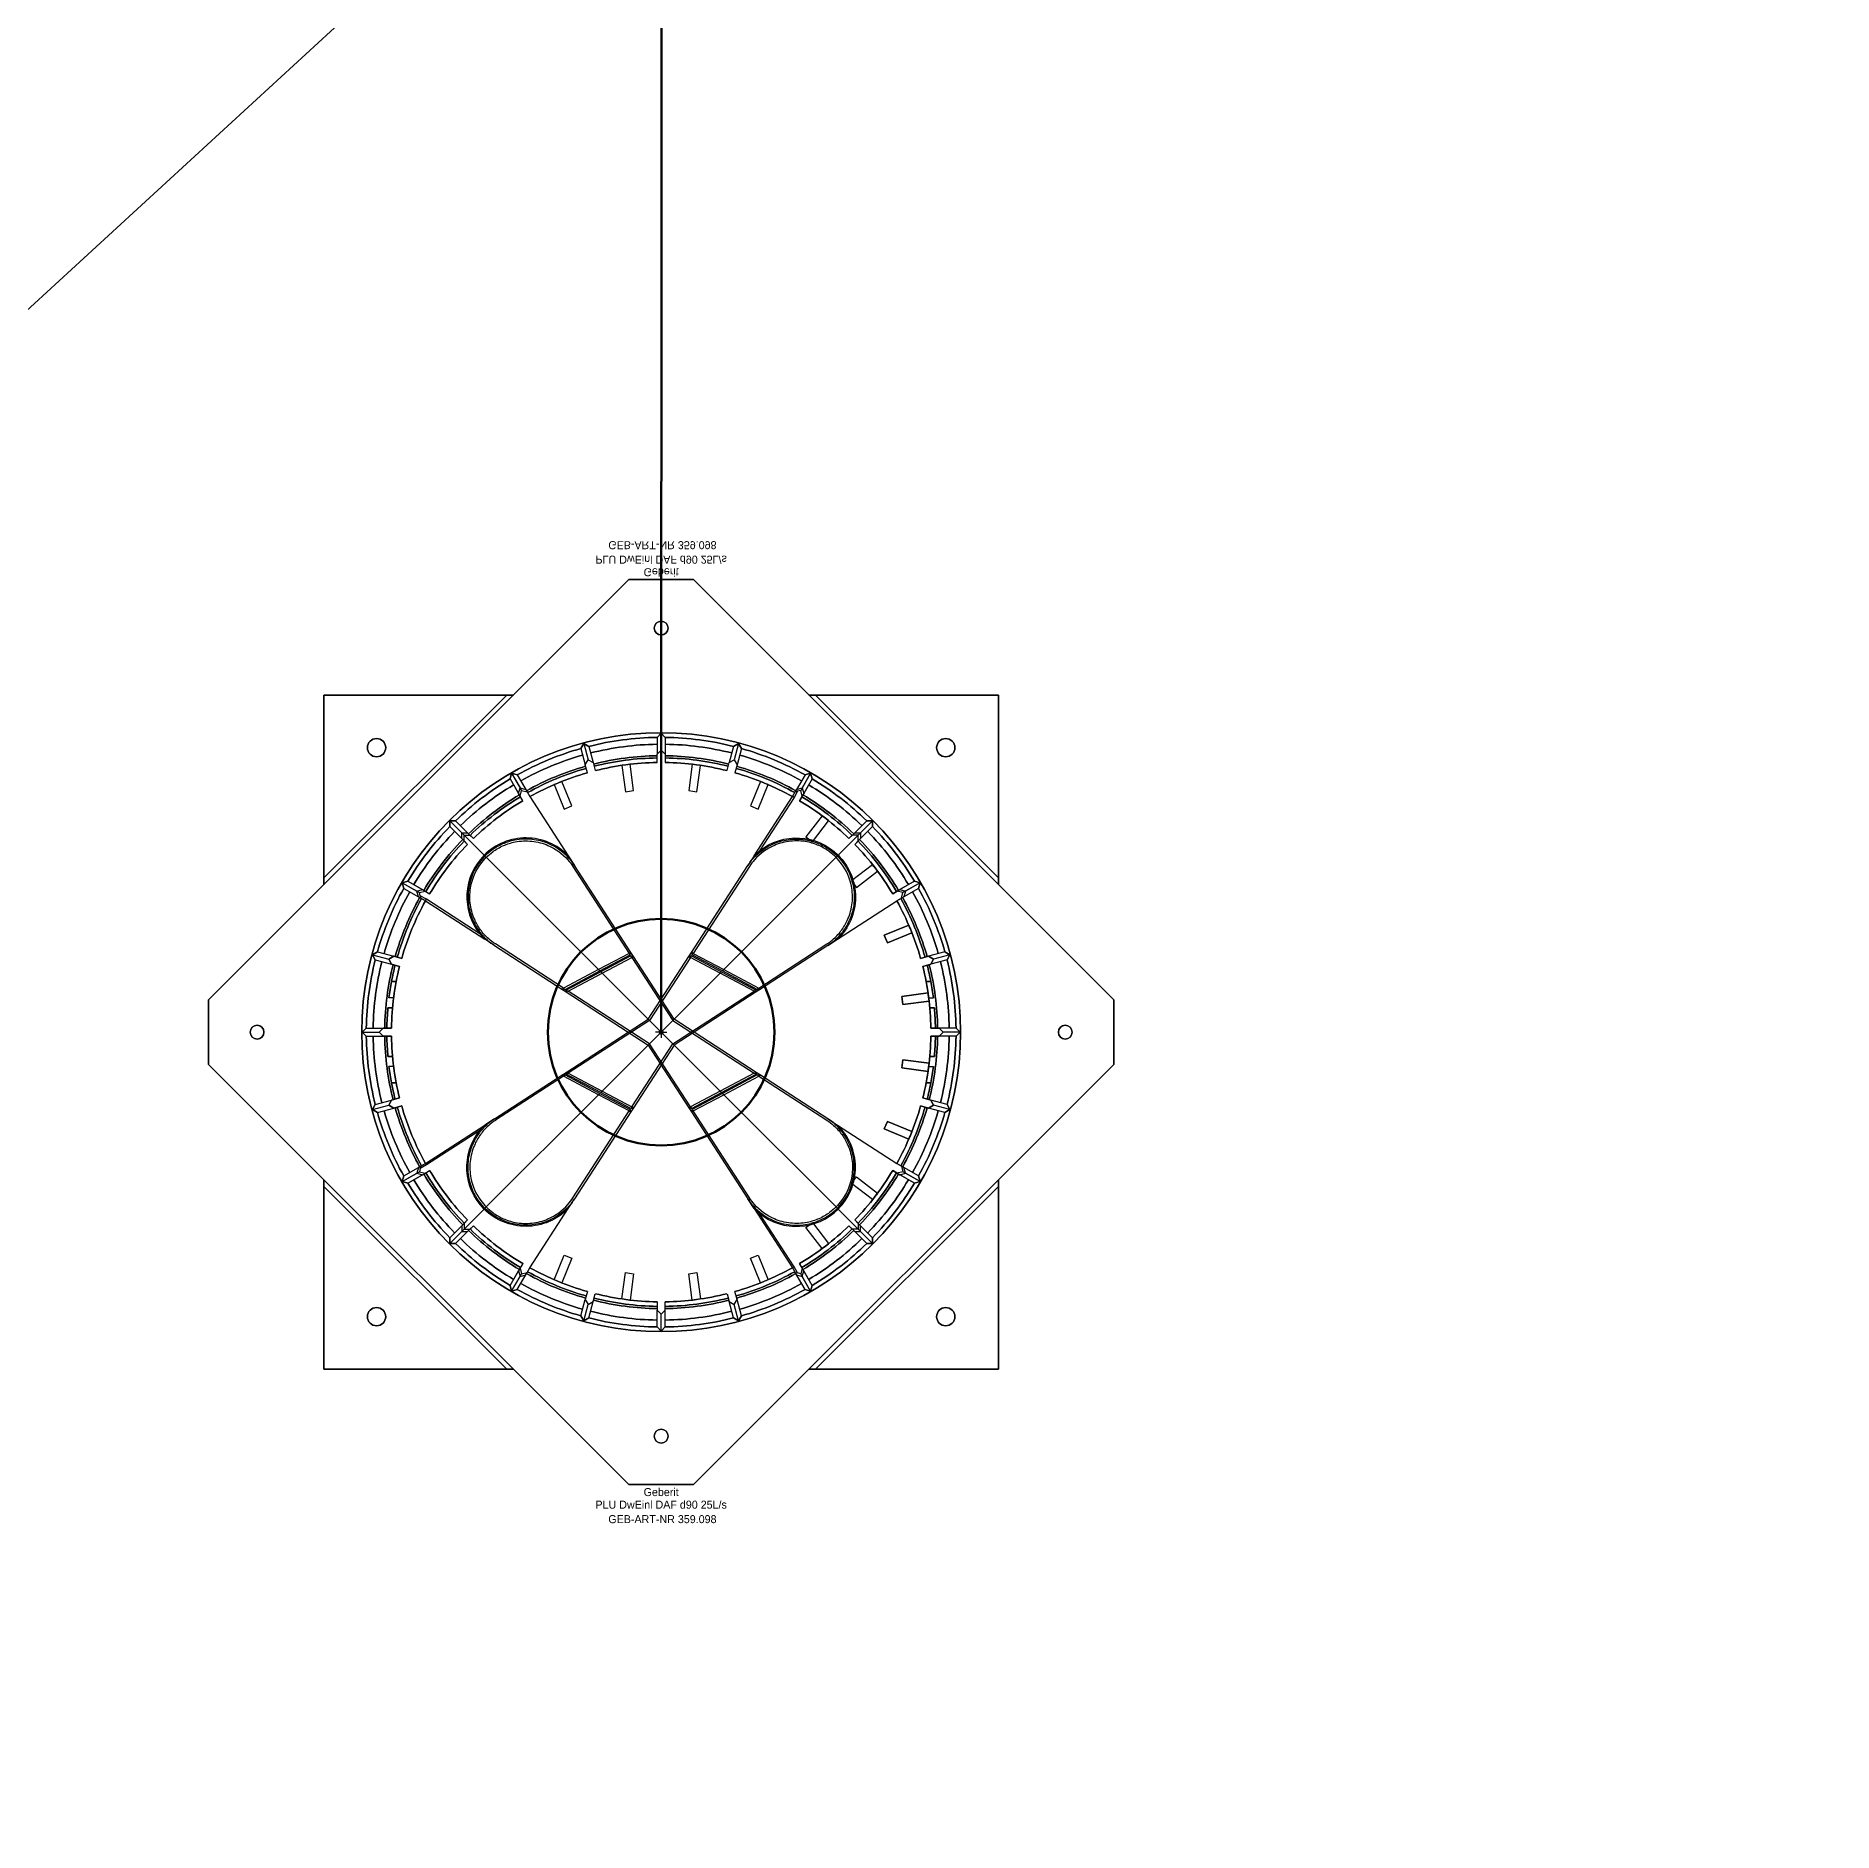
# Model space of a CAD drawing. Header units: centimetres. Extents: x 28733 to 98303, y -2883 to 8555.
# Drawn here: x 91421.2 to 91499.8, y 1608.6 to 1687.2 of the extents above; entities that cross this region are included whole.
import ezdxf
from ezdxf.enums import TextEntityAlignment as Align

# ---------------------------------------------------------------- set-up
doc = ezdxf.new("R2010")
doc.units = ezdxf.units.CM
doc.header["$LTSCALE"] = 100
doc.layers.add('A-ELEV-04', color=250, linetype='Continuous')
doc.layers.add('GEB-KONTUR-A', color=5, linetype='Continuous')
doc.layers.add('Arbeitspunkt(DIN)', color=7, linetype='Continuous', lineweight=25)
for name, color, linetype, lineweight, true_color in [('GEB-ART-NR', 1, 'Continuous', 18, 0xff0000), ('GEB-BEZUG', 2, 'Continuous', 50, 0xffff00), ('GEB-TEXT', 5, 'Continuous', 18, 0x0000ff)]:
    doc.layers.add(name, color=color, linetype=linetype, lineweight=lineweight, true_color=true_color)
doc.styles.get("Standard").update_dxf_attribs({"font": 'act_simplex.shx', "width": 0.8, "height": 18})

# ---------------------------------------------------------------- blocks, each defined once
blk = doc.blocks.new('Einfügepunkt')
at = {"layer": 'GEB-BEZUG'}
for p, q in [((-0.71, -0.71), (0.71, 0.71)), ((-0.71, 0.71), (0.71, -0.71))]:
    blk.add_line(p, q, dxfattribs=at)
blk = doc.blocks.new('098')
at = {"layer": 'Arbeitspunkt(DIN)', "ltscale": 25}
for q in [(-2.5, 0), (0, 2.5), (2.5, 0), (0, -2.5)]:
    blk.add_line((0, 0), q, dxfattribs=at)
at = {"layer": 'GEB-KONTUR-A', "ltscale": 25}
for p, q in [((-14.14, 197.99), (-197.99, 14.14)), ((-14.14, 197.99), (14.14, 197.99)), ((197.99, 14.14), (14.14, 197.99)), ((-147.5, 67.46), (-67.46, 147.5)), ((-147.5, 147.5), (-147.5, 67.46)), ((-67.46, 147.5), (-147.5, 147.5)), ((-64.63, 147.5), (-67.46, 147.5)), ((67.46, 147.5), (64.63, 147.5)), ((67.46, 147.5), (147.5, 67.46)), ((147.5, 147.5), (67.46, 147.5)), ((147.5, 67.46), (147.5, 147.5)), ((-33.85, 126.33), (-35.13, 124.13)), ((-31.64, 125.06), (-33.85, 126.33)), ((-33.85, 126.33), (-31.94, 119.19)), ((0, 130.79), (-1.8, 128.99)), ((-1.8, 128.99), (-1.8, 121.59)), ((1.8, 128.99), (0, 130.79)), ((0, 130.79), (0, 123.4)), ((1.8, 128.99), (1.8, 121.59)), ((33.85, 126.33), (31.64, 125.06)), ((33.85, 126.33), (31.94, 119.19)), ((35.13, 124.13), (33.85, 126.33)), ((-35.13, 124.13), (-33.21, 116.98)), ((-33.21, 116.98), (-31.94, 119.19)), ((-31.94, 119.19), (-29.73, 117.92)), ((-31.64, 125.06), (-29.73, 117.92)), ((-1.8, 121.59), (0, 123.4)), ((-1.8, 117.99), (-1.8, 121.59)), ((0, 123.4), (1.8, 121.59)), ((1.8, 121.59), (1.8, 117.99)), ((31.64, 125.06), (29.73, 117.92)), ((29.73, 117.92), (31.94, 119.19)), ((31.94, 119.19), (33.21, 116.98)), ((35.13, 124.13), (33.21, 116.98)), ((-65.4, 113.27), (-66.05, 110.81)), ((-66.05, 110.81), (-61.7, 103.27)), ((-65.4, 113.27), (-61.05, 105.75)), ((-62.93, 112.61), (-65.4, 113.27)), ((-62.93, 112.61), (-58.59, 105.09)), ((-32.28, 113.5), (-33.21, 116.98)), ((-29.73, 117.92), (-28.8, 114.43)), ((-17.19, 116.74), (-15.67, 105.22)), ((-12.1, 105.69), (-13.61, 117.21)), ((13.61, 117.21), (12.1, 105.69)), ((15.67, 105.22), (17.19, 116.74)), ((28.8, 114.43), (29.73, 117.92)), ((33.21, 116.98), (32.28, 113.5)), ((62.93, 112.61), (59.24, 106.2)), ((65.39, 113.27), (61.7, 106.86)), ((66.05, 110.81), (62.36, 104.4)), ((65.39, 113.27), (62.93, 112.61)), ((66.05, 110.81), (65.39, 113.27)), ((-61.7, 103.27), (-61.05, 105.75)), ((-60.55, 101.28), (-61.7, 103.27)), ((-61.05, 105.75), (-58.59, 105.09)), ((-58.59, 105.09), (-57.43, 103.08)), ((-57.43, 103.08), (-40.65, 77.17)), ((-46.82, 108.32), (-42.37, 97.58)), ((-39.04, 98.96), (-43.49, 109.69)), ((-15.67, 105.22), (-12.1, 105.69)), ((12.1, 105.69), (15.67, 105.22)), ((43.49, 109.69), (39.04, 98.96)), ((42.37, 97.58), (46.82, 108.32)), ((57.43, 103.08), (59.24, 106.2)), ((59.24, 106.2), (61.7, 106.86)), ((62.36, 104.4), (60.55, 101.28)), ((61.7, 106.86), (62.36, 104.4)), ((-42.37, 97.58), (-39.04, 98.96)), ((39.04, 98.96), (42.37, 97.58)), ((70.4, 94.7), (63.32, 85.48)), ((-89.93, 92.48), (-92.48, 92.48)), ((-92.48, 92.48), (-86.23, 86.23)), ((-92.48, 92.48), (-92.48, 89.93)), ((-92.48, 89.93), (-86.23, 83.69)), ((-89.93, 92.48), (-83.69, 86.23)), ((66.18, 83.29), (73.26, 92.51)), ((82.15, 84.7), (84.7, 87.25)), ((89.93, 92.48), (84.7, 87.25)), ((84.7, 87.25), (87.25, 87.25)), ((92.48, 92.48), (87.25, 87.25)), ((92.48, 89.93), (87.25, 84.7)), ((87.25, 87.25), (87.25, 84.7)), ((92.48, 92.48), (89.93, 92.48)), ((92.48, 89.93), (92.48, 92.48)), ((-86.23, 86.23), (-83.69, 86.23)), ((-86.23, 86.23), (-77.42, 77.42)), ((-86.23, 83.69), (-86.23, 86.23)), ((-84.7, 82.15), (-86.23, 83.69)), ((-83.69, 86.23), (-82.15, 84.7)), ((63.32, 85.48), (66.18, 83.29)), ((87.25, 84.7), (84.7, 82.15)), ((-76.5, 76.5), (-27.38, 27.38)), ((-40.65, 77.17), (-37.9, 72.92)), ((-38.58, 72.49), (-13.97, 34.49)), ((-13.26, 34.87), (-37.88, 72.88)), ((92.51, 73.26), (83.29, 66.18)), ((-147.5, 67.46), (-147.5, 64.63)), ((-110.81, 66.05), (-113.27, 65.39)), ((-113.27, 65.39), (-105.75, 61.05)), ((-113.27, 65.39), (-112.61, 62.93)), ((-112.61, 62.93), (-105.16, 58.63)), ((-110.81, 66.05), (-103.27, 61.7)), ((83.29, 66.18), (85.48, 63.32)), ((85.48, 63.32), (94.7, 70.4)), ((110.81, 66.05), (104.4, 62.36)), ((112.61, 62.93), (106.2, 59.24)), ((113.27, 65.39), (106.86, 61.7)), ((113.27, 65.39), (110.81, 66.05)), ((112.61, 62.93), (113.27, 65.39)), ((147.5, 64.63), (147.5, 67.46)), ((-105.75, 61.05), (-103.27, 61.7)), ((-105.38, 59.68), (-105.75, 61.05)), ((-102.66, 58.12), (-105.38, 59.68)), ((-105.38, 59.68), (-105.16, 58.63)), ((-105.16, 58.63), (-103.08, 57.43)), ((-103.27, 61.7), (-101.28, 60.55)), ((-103.08, 57.43), (-102.66, 58.12)), ((-103.08, 57.43), (-77.17, 40.65)), ((-79.28, 42.97), (-102.66, 58.12)), ((101.28, 60.55), (104.4, 62.36)), ((106.2, 59.24), (103.08, 57.43)), ((104.4, 62.36), (106.86, 61.7)), ((106.86, 61.7), (106.2, 59.24)), ((-72.92, 37.9), (-77.17, 40.65)), ((108.32, 46.82), (97.58, 42.37)), ((97.58, 42.37), (98.96, 39.04)), ((98.96, 39.04), (109.69, 43.49)), ((-124.13, 35.13), (-126.33, 33.85)), ((-126.33, 33.85), (-119.19, 31.94)), ((-126.33, 33.85), (-125.06, 31.64)), ((-125.06, 31.64), (-117.92, 29.73)), ((-124.13, 35.13), (-116.98, 33.21)), ((-116.98, 33.21), (-119.19, 31.94)), ((-119.19, 31.94), (-117.92, 29.73)), ((-113.5, 32.28), (-116.98, 33.21)), ((-72.88, 37.88), (-43.4, 18.78)), ((-42.68, 19.27), (-72.49, 38.58)), ((-13.97, 34.49), (-27.37, 27.39)), ((-26.78, 26.8), (-13.53, 33.82)), ((-13.26, 33.4), (-26.41, 26.43)), ((-25.82, 25.84), (-12.82, 32.73)), ((-13.97, 34.49), (-13.26, 34.87)), ((-13.53, 33.82), (-13.97, 34.49)), ((-13.26, 34.87), (-13.53, 33.82)), ((-12.12, 33.1), (-13.26, 34.87)), ((-13.26, 33.4), (-12.12, 33.1)), ((-12.82, 32.73), (-13.26, 33.4)), ((-12.12, 33.1), (-12.82, 32.73)), ((-12.82, 32.73), (5.08, 5.08)), ((5.66, 5.66), (-12.12, 33.1)), ((113.5, 32.28), (116.98, 33.21)), ((124.13, 35.13), (116.98, 33.21)), ((116.98, 33.21), (119.19, 31.94)), ((119.19, 31.94), (117.92, 29.73)), ((125.06, 31.64), (117.92, 29.73)), ((126.33, 33.85), (119.19, 31.94)), ((126.33, 33.85), (124.13, 35.13)), ((125.06, 31.64), (126.33, 33.85)), ((-117.92, 29.73), (-114.43, 28.8)), ((-27.38, 27.38), (-42.68, 19.27)), ((-42.02, 18.72), (-26.78, 26.8)), ((-26.41, 26.43), (-41.54, 18.41)), ((-40.67, 17.97), (-25.83, 25.83)), ((-27.37, 27.39), (-27.38, 27.38)), ((-27.37, 27.39), (-26.78, 26.8)), ((-26.41, 26.43), (-25.82, 25.84)), ((-25.83, 25.83), (-25.82, 25.84)), ((-25.83, 25.83), (0, 0)), ((117.92, 29.73), (114.43, 28.8)), ((-117.93, 22.22), (-115.89, 22.22)), ((-43.4, 18.78), (-42.68, 19.27)), ((-43.4, 18.78), (-41.57, 17.6)), ((-42.02, 18.72), (-43.4, 18.78)), ((-42.68, 19.27), (-42.02, 18.72)), ((-41.57, 17.6), (-41.54, 18.41)), ((-40.67, 17.97), (-41.57, 17.6)), ((-41.57, 17.6), (-5.66, -5.66)), ((-41.54, 18.41), (-40.67, 17.97)), ((-5.08, -5.08), (-40.67, 17.97)), ((116.74, 17.19), (105.22, 15.67)), ((115.89, 22.22), (117.93, 22.22)), ((-197.99, -14.14), (-197.99, 14.14)), ((-117.52, 10.6), (-119.53, 10.6)), ((-117.04, 15), (-119.06, 15)), ((105.22, 15.67), (105.69, 12.1)), ((105.69, 12.1), (117.21, 13.61)), ((117.04, 15), (119.06, 15)), ((119.53, 10.6), (117.52, 10.6)), ((197.99, 14.14), (197.99, -14.14)), ((-128.99, 1.8), (-130.79, 0)), ((-130.79, 0), (-123.4, 0)), ((-130.79, 0), (-128.99, -1.8)), ((-128.99, 1.8), (-121.59, 1.8)), ((-121.59, 1.8), (-123.4, 0)), ((-123.4, 0), (-121.59, -1.8)), ((-117.99, 1.8), (-121.59, 1.8)), ((0, 0), (-5.08, -5.08)), ((5.08, 5.08), (0, 0)), ((0, 0), (25.83, -25.83)), ((5.66, 5.66), (5.08, 5.08)), ((5.08, 5.08), (40.67, -17.97)), ((41.57, -17.6), (5.66, 5.66)), ((117.99, 1.8), (121.59, 1.8)), ((128.99, 1.8), (121.59, 1.8)), ((121.59, 1.8), (123.4, 0)), ((123.4, 0), (121.59, -1.8)), ((130.79, 0), (123.4, 0)), ((130.79, 0), (128.99, 1.8)), ((128.99, -1.8), (130.79, 0)), ((-128.99, -1.8), (-121.59, -1.8)), ((-121.59, -1.8), (-117.99, -1.8)), ((-5.66, -5.66), (-5.08, -5.08)), ((-5.66, -5.66), (12.12, -33.1)), ((12.82, -32.73), (-5.08, -5.08)), ((121.59, -1.8), (117.99, -1.8)), ((128.99, -1.8), (121.59, -1.8)), ((-197.99, -14.14), (-14.14, -197.99)), ((-119.53, -10.6), (-117.52, -10.6)), ((-117.04, -15), (-119.06, -15)), ((14.14, -197.99), (197.99, -14.14)), ((105.69, -12.1), (105.22, -15.67)), ((105.22, -15.67), (116.74, -17.19)), ((117.21, -13.61), (105.69, -12.1)), ((117.04, -15), (119.06, -15)), ((117.52, -10.6), (119.53, -10.6)), ((-115.89, -22.22), (-117.93, -22.22)), ((40.67, -17.97), (25.83, -25.83)), ((26.41, -26.43), (41.54, -18.41)), ((42.02, -18.72), (26.78, -26.8)), ((27.38, -27.38), (42.68, -19.27)), ((40.67, -17.97), (41.57, -17.6)), ((41.54, -18.41), (40.67, -17.97)), ((41.57, -17.6), (41.54, -18.41)), ((43.4, -18.78), (41.57, -17.6)), ((42.02, -18.72), (43.4, -18.78)), ((42.68, -19.27), (42.02, -18.72)), ((43.4, -18.78), (42.68, -19.27)), ((42.68, -19.27), (72.49, -38.58)), ((72.88, -37.88), (43.4, -18.78)), ((117.93, -22.22), (115.89, -22.22)), ((-125.06, -31.64), (-117.92, -29.73)), ((-117.92, -29.73), (-119.19, -31.94)), ((-114.43, -28.8), (-117.92, -29.73)), ((25.82, -25.84), (12.82, -32.73)), ((13.26, -33.4), (26.41, -26.43)), ((26.78, -26.8), (13.53, -33.82)), ((13.97, -34.49), (27.37, -27.39)), ((25.83, -25.83), (25.82, -25.84)), ((25.82, -25.84), (26.41, -26.43)), ((26.78, -26.8), (27.37, -27.39)), ((27.37, -27.39), (27.38, -27.38)), ((27.38, -27.38), (76.5, -76.5)), ((114.43, -28.8), (117.92, -29.73)), ((125.06, -31.64), (117.92, -29.73)), ((117.92, -29.73), (119.19, -31.94)), ((-125.06, -31.64), (-126.33, -33.85)), ((-126.33, -33.85), (-119.19, -31.94)), ((-126.33, -33.85), (-124.13, -35.13)), ((-124.13, -35.13), (-116.98, -33.21)), ((-119.19, -31.94), (-116.98, -33.21)), ((-116.98, -33.21), (-113.5, -32.28)), ((12.12, -33.1), (12.82, -32.73)), ((12.12, -33.1), (13.26, -34.87)), ((13.26, -33.4), (12.12, -33.1)), ((12.82, -32.73), (13.26, -33.4)), ((13.26, -34.87), (13.53, -33.82)), ((13.97, -34.49), (13.26, -34.87)), ((13.26, -34.87), (37.88, -72.88)), ((13.53, -33.82), (13.97, -34.49)), ((38.58, -72.49), (13.97, -34.49)), ((72.92, -37.9), (77.17, -40.65)), ((98.96, -39.04), (97.58, -42.37)), ((109.69, -43.49), (98.96, -39.04)), ((116.98, -33.21), (113.5, -32.28)), ((119.19, -31.94), (116.98, -33.21)), ((124.13, -35.13), (116.98, -33.21)), ((126.33, -33.85), (119.19, -31.94)), ((124.13, -35.13), (126.33, -33.85)), ((126.33, -33.85), (125.06, -31.64)), ((77.17, -40.65), (103.08, -57.43)), ((97.58, -42.37), (108.32, -46.82)), ((-113.27, -65.4), (-106.86, -61.7)), ((-112.61, -62.93), (-106.2, -59.24)), ((-110.81, -66.05), (-104.4, -62.36)), ((-106.2, -59.24), (-106.86, -61.7)), ((-106.86, -61.7), (-104.4, -62.36)), ((-103.08, -57.43), (-106.2, -59.24)), ((-104.4, -62.36), (-101.28, -60.55)), ((103.27, -61.7), (101.28, -60.55)), ((103.08, -57.43), (105.09, -58.59)), ((105.75, -61.05), (103.27, -61.7)), ((110.81, -66.05), (103.27, -61.7)), ((105.09, -58.59), (105.75, -61.05)), ((112.61, -62.93), (105.09, -58.59)), ((113.27, -65.4), (105.75, -61.05)), ((-147.5, -64.63), (-147.5, -67.46)), ((-67.46, -147.5), (-147.5, -67.46)), ((-147.5, -67.46), (-147.5, -147.5)), ((-112.61, -62.93), (-113.27, -65.4)), ((-113.27, -65.4), (-110.81, -66.05)), ((147.5, -67.46), (67.46, -147.5)), ((110.81, -66.05), (113.27, -65.4)), ((113.27, -65.4), (112.61, -62.93)), ((147.5, -67.46), (147.5, -64.63)), ((147.5, -147.5), (147.5, -67.46)), ((40.65, -77.17), (37.9, -72.92)), ((40.65, -77.17), (57.43, -103.08)), ((77.42, -77.42), (86.23, -86.23)), ((-92.48, -89.93), (-87.25, -84.7)), ((-84.7, -82.15), (-87.25, -84.7)), ((-87.25, -84.7), (-87.25, -87.25)), ((-84.7, -87.25), (-82.15, -84.7)), ((58.12, -102.66), (42.97, -79.28)), ((83.69, -86.23), (82.15, -84.7)), ((86.23, -86.23), (83.69, -86.23)), ((89.93, -92.48), (83.69, -86.23)), ((84.7, -82.15), (86.23, -83.69)), ((86.23, -83.69), (86.23, -86.23)), ((92.48, -89.93), (86.23, -83.69)), ((92.48, -92.48), (86.23, -86.23)), ((-92.48, -92.48), (-87.25, -87.25)), ((-92.48, -89.93), (-92.48, -92.48)), ((-92.48, -92.48), (-89.93, -92.48)), ((-89.93, -92.48), (-84.7, -87.25)), ((-87.25, -87.25), (-84.7, -87.25)), ((89.93, -92.48), (92.48, -92.48)), ((92.48, -92.48), (92.48, -89.93)), ((-60.55, -101.28), (-62.36, -104.4)), ((60.55, -101.28), (61.7, -103.27)), ((-66.05, -110.81), (-62.36, -104.4)), ((-65.4, -113.27), (-61.7, -106.86)), ((-62.93, -112.61), (-59.24, -106.2)), ((-62.36, -104.4), (-61.7, -106.86)), ((-61.7, -106.86), (-59.24, -106.2)), ((-59.24, -106.2), (-57.43, -103.08)), ((58.12, -102.66), (57.43, -103.08)), ((57.43, -103.08), (58.63, -105.16)), ((59.68, -105.38), (58.12, -102.66)), ((58.63, -105.16), (59.68, -105.38)), ((62.93, -112.61), (58.63, -105.16)), ((61.05, -105.75), (59.68, -105.38)), ((61.7, -103.27), (61.05, -105.75)), ((65.39, -113.27), (61.05, -105.75)), ((66.05, -110.81), (61.7, -103.27)), ((-66.05, -110.81), (-65.4, -113.27)), ((-65.4, -113.27), (-62.93, -112.61)), ((-35.13, -124.13), (-33.21, -116.98)), ((-32.28, -113.5), (-33.21, -116.98)), ((-33.21, -116.98), (-31.94, -119.19)), ((-31.94, -119.19), (-29.73, -117.92)), ((-31.64, -125.06), (-29.73, -117.92)), ((-29.73, -117.92), (-28.8, -114.43)), ((28.8, -114.43), (29.73, -117.92)), ((29.73, -117.92), (31.94, -119.19)), ((31.64, -125.06), (29.73, -117.92)), ((31.94, -119.19), (33.21, -116.98)), ((33.21, -116.98), (32.28, -113.5)), ((35.13, -124.13), (33.21, -116.98)), ((62.93, -112.61), (65.39, -113.27)), ((65.39, -113.27), (66.05, -110.81)), ((-35.13, -124.13), (-33.85, -126.33)), ((-33.85, -126.33), (-31.94, -119.19)), ((-33.85, -126.33), (-31.64, -125.06)), ((-1.8, -117.99), (-1.8, -121.59)), ((-1.8, -121.59), (0, -123.4)), ((-1.8, -128.99), (-1.8, -121.59)), ((0, -123.4), (1.8, -121.59)), ((0, -130.79), (0, -123.4)), ((1.8, -121.59), (1.8, -117.99)), ((1.8, -128.99), (1.8, -121.59)), ((31.64, -125.06), (33.85, -126.33)), ((33.85, -126.33), (31.94, -119.19)), ((33.85, -126.33), (35.13, -124.13)), ((-1.8, -128.99), (0, -130.79)), ((0, -130.79), (1.8, -128.99)), ((-147.5, -147.5), (-67.46, -147.5)), ((-67.46, -147.5), (-64.63, -147.5)), ((64.63, -147.5), (67.46, -147.5)), ((67.46, -147.5), (147.5, -147.5)), ((14.14, -197.99), (-14.14, -197.99))]:
    blk.add_line(p, q, dxfattribs=at)
for centre, radius in [((0, 176.78), 3), ((0, 0), 131), ((-124.5, 124.5), 4), ((124.5, 124.5), 4), ((-176.78, 0), 3), ((176.78, 0), 3), ((-124.5, -124.5), 4), ((124.5, -124.5), 4), ((0, -176.78), 3)]:
    blk.add_circle(centre, radius, dxfattribs=at)
for centre, radius, start, end in [((0, 0), 128.99, 90.80073, 104.19927), ((0, 0), 125.99, 90.81981, 104.18019), ((0, 0), 128.99, 75.80073, 89.19927), ((0, 0), 125.99, 75.81981, 89.18019), ((0, 0), 128.99, 105.80073, 119.19927), ((0, 0), 125.99, 105.81981, 119.18019), ((0, 0), 120.96, 90.85388, 104.14612), ((0, 0), 120, 90.86071, 104.13929), ((0, 0), 118, 90.8753, 104.1247), ((0, 0), 120.96, 75.85388, 89.14612), ((0, 0), 120, 75.86071, 89.13929), ((0, 0), 118, 75.8753, 89.1247), ((0, 0), 125.99, 60.81981, 74.18019), ((0, 0), 128.99, 60.80073, 74.19927), ((0, 0), 128.99, 120.80073, 134.19927), ((0, 0), 120.96, 105.85388, 119.14612), ((0, 0), 120, 105.86071, 119.13929), ((0, 0), 118, 105.8753, 119.1247), ((0, 0), 118, 96.62475, 98.37525), ((0, 0), 118, 81.62475, 83.37525), ((0, 0), 118, 60.8753, 74.1247), ((0, 0), 120, 60.86071, 74.13929), ((0, 0), 120.96, 60.85388, 74.14612), ((0, 0), 128.99, 45.80073, 59.19927), ((0, 0), 125.99, 120.81981, 134.18019), ((0, 0), 120.96, 120.85388, 134.14612), ((0, 0), 120, 120.86071, 134.13929), ((0, 0), 118, 111.62475, 113.37525), ((0, 0), 118, 66.62475, 68.37525), ((0, 0), 120, 45.86071, 59.13929), ((0, 0), 120.96, 45.85388, 59.14612), ((0, 0), 125.99, 45.81981, 59.18019), ((0, 0), 118, 120.8753, 134.1247), ((0, 0), 118, 45.8753, 59.1247), ((0, 0), 118, 51.62475, 53.37525), ((0, 0), 128.99, 135.80073, 149.19927), ((0, 0), 125.99, 135.81981, 149.18019), ((0, 0), 125.99, 30.81981, 44.18019), ((0, 0), 128.99, 30.80073, 44.19927), ((0, 0), 120.96, 135.85388, 149.14612), ((0, 0), 120, 135.86071, 149.13929), ((0, 0), 118, 135.8753, 149.1247), ((-59.16, 59.16), 25.82, 44.21926, 135), ((0, 0), 118, 30.8753, 44.1247), ((0, 0), 120, 30.86071, 44.13929), ((0, 0), 120.96, 30.85388, 44.14612), ((-59.16, 59.16), 25.82, 135, 218.82107), ((0, 0), 118, 36.62475, 38.37525), ((0, 0), 128.99, 150.80073, 164.19927), ((0, 0), 128.99, 15.80073, 29.19927), ((0, 0), 125.99, 150.81981, 164.18019), ((0, 0), 120.96, 150.85388, 164.14612), ((0, 0), 120, 150.86071, 164.13929), ((0, 0), 118, 150.8753, 164.1247), ((0, 0), 118, 15.8753, 29.1247), ((0, 0), 120, 15.86071, 29.13929), ((0, 0), 120.96, 15.85388, 29.14612), ((0, 0), 125.99, 15.81981, 29.18019), ((-59.16, 59.16), 25.82, 218.82107, 225.78074), ((0, 0), 118, 21.62475, 23.37525), ((0, 0), 128.99, 165.80073, 179.19927), ((0, 0), 128.99, 0.80073, 14.19927), ((0, 0), 125.99, 165.81981, 179.18019), ((0, 0), 120.96, 165.85388, 179.14612), ((0, 0), 118, 165.8753, 179.1247), ((0, 0), 120, 165.86071, 169.33067), ((0, 0), 118, 0.8753, 14.1247), ((0, 0), 120, 10.66933, 14.13929), ((0, 0), 120.96, 0.85388, 14.14612), ((0, 0), 125.99, 0.81981, 14.18019), ((0, 0), 120, 169.33067, 172.81924), ((0, 0), 118, 6.62475, 8.37525), ((0, 0), 120, 7.18076, 10.66933), ((0, 0), 120, 174.931, 179.13929), ((0, 0), 120, 0.86071, 5.069), ((0, 0), 128.99, 180.80073, 194.19927), ((0, 0), 125.99, 180.81981, 194.18019), ((0, 0), 120.96, 180.85388, 194.14612), ((0, 0), 120, 180.86071, 185.069), ((0, 0), 118, 180.8753, 194.1247), ((0, 0), 118, 345.8753, 359.1247), ((0, 0), 120.96, 345.85388, 359.14612), ((0, 0), 120, 354.931, 359.13929), ((0, 0), 125.99, 345.81981, 359.18019), ((0, 0), 128.99, 345.80073, 359.19927), ((0, 0), 120, 187.18076, 190.66933), ((0, 0), 118, 351.62475, 353.37525), ((0, 0), 120, 349.33067, 352.81924), ((0, 0), 120, 190.66933, 194.13929), ((0, 0), 120, 345.86071, 349.33067), ((0, 0), 128.99, 195.80073, 209.19927), ((0, 0), 125.99, 195.81981, 209.18019), ((0, 0), 120.96, 195.85388, 209.14612), ((0, 0), 120, 195.86071, 209.13929), ((0, 0), 118, 195.8753, 209.1247), ((0, 0), 118, 330.8753, 344.1247), ((0, 0), 120, 330.86071, 344.13929), ((0, 0), 120.96, 330.85388, 344.14612), ((0, 0), 125.99, 330.81981, 344.18019), ((0, 0), 128.99, 330.80073, 344.19927), ((59.16, -59.16), 25.82, 315, 45.78074), ((0, 0), 118, 336.62475, 338.37525), ((0, 0), 120.96, 210.85388, 224.14612), ((0, 0), 120, 210.86071, 224.13929), ((0, 0), 118, 210.8753, 224.1247), ((0, 0), 118, 315.8753, 329.1247), ((0, 0), 120, 315.86071, 329.13929), ((0, 0), 120.96, 315.85388, 329.14612), ((0, 0), 128.99, 210.80073, 224.19927), ((0, 0), 125.99, 210.81981, 224.18019), ((0, 0), 125.99, 315.81981, 329.18019), ((0, 0), 128.99, 315.80073, 329.19927), ((59.16, -59.16), 25.82, 224.21926, 231.17893), ((59.16, -59.16), 25.82, 231.17893, 315), ((0, 0), 120, 225.86071, 239.13929), ((0, 0), 118, 225.8753, 239.1247), ((0, 0), 118, 300.8753, 314.1247), ((0, 0), 120, 300.86071, 314.13929), ((0, 0), 128.99, 225.80073, 239.19927), ((0, 0), 125.99, 225.81981, 239.18019), ((0, 0), 120.96, 225.85388, 239.14612), ((0, 0), 120.96, 300.85388, 314.14612), ((0, 0), 125.99, 300.81981, 314.18019), ((0, 0), 128.99, 300.80073, 314.19927), ((0, 0), 125.99, 240.81981, 254.18019), ((0, 0), 120.96, 240.85388, 254.14612), ((0, 0), 120, 240.86071, 254.13929), ((0, 0), 118, 240.8753, 254.1247), ((0, 0), 118, 285.8753, 299.1247), ((0, 0), 120, 285.86071, 299.13929), ((0, 0), 120.96, 285.85388, 299.14612), ((0, 0), 125.99, 285.81981, 299.18019), ((0, 0), 128.99, 240.80073, 254.19927), ((0, 0), 120.96, 255.85388, 269.14612), ((0, 0), 120, 255.86071, 269.13929), ((0, 0), 118, 255.8753, 269.1247), ((0, 0), 118, 270.8753, 284.1247), ((0, 0), 120, 270.86071, 284.13929), ((0, 0), 120.96, 270.85388, 284.14612), ((0, 0), 128.99, 285.80073, 299.19927), ((0, 0), 128.99, 255.80073, 269.19927), ((0, 0), 125.99, 255.81981, 269.18019), ((0, 0), 125.99, 270.81981, 284.18019), ((0, 0), 128.99, 270.80073, 284.19927)]:
    blk.add_arc(centre, radius, start, end, dxfattribs=at)
for points, knots in [([(-37.9, 72.92), (-38.59, 73.98), (-39.35, 74.98), (-42.65, 78.72), (-45.75, 80.96), (-51.51, 83.43), (-53.98, 84.08), (-56.49, 84.34), (-59, 84.61), (-61.55, 84.5), (-65.87, 83.65), (-67.66, 83.09), (-71.08, 81.58), (-72.7, 80.64), (-75.22, 78.78), (-76.18, 77.96), (-77.07, 77.07)], [-4.136446, -4.136446, -4.136446, -4.136446, -3.987927, -3.987927, -3.546149, -3.546149, -3.247644, -3.247644, -3.247644, -2.949139, -2.949139, -2.728284, -2.728284, -2.50743, -2.50743, -2.358531, -2.358531, -2.358531, -2.358531]), ([(-76.5, 76.5), (-75.63, 77.37), (-74.69, 78.18), (-72.25, 79.98), (-70.68, 80.89), (-67.37, 82.34), (-65.64, 82.88), (-61.47, 83.7), (-59.01, 83.81), (-56.58, 83.55), (-54.15, 83.29), (-51.77, 82.67), (-46.2, 80.29), (-43.2, 78.13), (-40, 74.52), (-39.26, 73.55), (-38.6, 72.53)], [2.356791, 2.356791, 2.356791, 2.356791, 2.50743, 2.50743, 2.728284, 2.728284, 2.949139, 2.949139, 3.247644, 3.247644, 3.247644, 3.546149, 3.546149, 3.987927, 3.987927, 4.136446, 4.136446, 4.136446, 4.136446]), ([(-77.07, 77.07), (-77.96, 76.18), (-78.78, 75.22), (-81.75, 71.2), (-83.29, 67.7), (-84.5, 61.55), (-84.61, 59), (-84.34, 56.49), (-84.08, 53.98), (-83.43, 51.51), (-81.7, 47.47), (-80.77, 45.83), (-78.58, 42.81), (-77.32, 41.41), (-74.98, 39.35), (-73.98, 38.59), (-72.92, 37.9)], [-0.783062, -0.783062, -0.783062, -0.783062, -0.634163, -0.634163, -0.192454, -0.192454, 0.106051, 0.106051, 0.106051, 0.404556, 0.404556, 0.625445, 0.625445, 0.846335, 0.846335, 0.994853, 0.994853, 0.994853, 0.994853]), ([(-72.53, 38.6), (-73.55, 39.26), (-74.52, 40), (-76.78, 42), (-78, 43.35), (-80.11, 46.28), (-81, 47.86), (-82.67, 51.77), (-83.29, 54.15), (-83.55, 56.58), (-83.81, 59.01), (-83.7, 61.47), (-82.54, 67.41), (-81.05, 70.8), (-78.18, 74.69), (-77.37, 75.63), (-76.5, 76.5)], [-0.994853, -0.994853, -0.994853, -0.994853, -0.846335, -0.846335, -0.625445, -0.625445, -0.404556, -0.404556, -0.106051, -0.106051, -0.106051, 0.192454, 0.192454, 0.634163, 0.634163, 0.784802, 0.784802, 0.784802, 0.784802]), ([(-77.07, 77.07), (-76.97, 76.97), (-76.88, 76.88), (-76.69, 76.69), (-76.6, 76.6), (-76.5, 76.5)], [0, 0, 0, 0, 0.0580714, 0.0580714, 0.1161431, 0.1161431, 0.1161431, 0.1161431]), ([(-72.92, 37.9), (-72.92, 37.9), (-72.91, 37.89), (-72.9, 37.89), (-72.89, 37.88), (-72.88, 37.88)], [0.994853329, 0.994853329, 0.994853329, 0.994853329, 0.995833954, 0.995833954, 0.996814579, 0.996814579, 0.996814579, 0.996814579]), ([(-72.49, 38.58), (-72.5, 38.58), (-72.51, 38.58), (-72.52, 38.59), (-72.53, 38.6), (-72.53, 38.6)], [-0.996814579, -0.996814579, -0.996814579, -0.996814579, -0.995833954, -0.995833954, -0.994853329, -0.994853329, -0.994853329, -0.994853329]), ([(72.49, -38.58), (72.5, -38.58), (72.51, -38.58), (72.52, -38.59), (72.53, -38.6), (72.53, -38.6)], [-0.996814579, -0.996814579, -0.996814579, -0.996814579, -0.995833954, -0.995833954, -0.994853329, -0.994853329, -0.994853329, -0.994853329]), ([(72.53, -38.6), (73.55, -39.26), (74.52, -40), (76.78, -42), (78, -43.35), (80.11, -46.28), (81, -47.86), (82.67, -51.77), (83.29, -54.15), (83.55, -56.58), (83.81, -59.01), (83.7, -61.47), (82.54, -67.41), (81.05, -70.8), (78.18, -74.69), (77.37, -75.63), (76.5, -76.5)], [-0.994853, -0.994853, -0.994853, -0.994853, -0.846335, -0.846335, -0.625445, -0.625445, -0.404556, -0.404556, -0.106051, -0.106051, -0.106051, 0.192454, 0.192454, 0.634163, 0.634163, 0.784802, 0.784802, 0.784802, 0.784802]), ([(72.92, -37.9), (72.92, -37.9), (72.91, -37.89), (72.9, -37.89), (72.89, -37.88), (72.88, -37.88)], [0.994853329, 0.994853329, 0.994853329, 0.994853329, 0.995833954, 0.995833954, 0.996814579, 0.996814579, 0.996814579, 0.996814579]), ([(77.07, -77.07), (77.96, -76.18), (78.78, -75.22), (81.75, -71.2), (83.29, -67.7), (84.5, -61.55), (84.61, -59), (84.34, -56.49), (84.08, -53.98), (83.43, -51.51), (81.7, -47.47), (80.77, -45.83), (78.58, -42.81), (77.32, -41.41), (74.98, -39.35), (73.98, -38.59), (72.92, -37.9)], [-0.783062, -0.783062, -0.783062, -0.783062, -0.634163, -0.634163, -0.192454, -0.192454, 0.106051, 0.106051, 0.106051, 0.404556, 0.404556, 0.625445, 0.625445, 0.846335, 0.846335, 0.994853, 0.994853, 0.994853, 0.994853]), ([(37.9, -72.92), (38.59, -73.98), (39.35, -74.98), (42.65, -78.72), (45.75, -80.96), (51.51, -83.43), (53.98, -84.08), (56.49, -84.34), (59, -84.61), (61.55, -84.5), (65.87, -83.65), (67.66, -83.09), (71.08, -81.58), (72.7, -80.64), (75.22, -78.78), (76.18, -77.96), (77.07, -77.07)], [-4.136446, -4.136446, -4.136446, -4.136446, -3.987927, -3.987927, -3.546149, -3.546149, -3.247644, -3.247644, -3.247644, -2.949139, -2.949139, -2.728284, -2.728284, -2.50743, -2.50743, -2.358531, -2.358531, -2.358531, -2.358531]), ([(76.5, -76.5), (75.63, -77.37), (74.69, -78.18), (72.25, -79.98), (70.68, -80.89), (67.37, -82.34), (65.64, -82.88), (61.47, -83.7), (59.01, -83.81), (56.58, -83.55), (54.15, -83.29), (51.77, -82.67), (46.2, -80.29), (43.2, -78.13), (40, -74.52), (39.26, -73.55), (38.6, -72.53)], [2.356791, 2.356791, 2.356791, 2.356791, 2.50743, 2.50743, 2.728284, 2.728284, 2.949139, 2.949139, 3.247644, 3.247644, 3.247644, 3.546149, 3.546149, 3.987927, 3.987927, 4.136446, 4.136446, 4.136446, 4.136446]), ([(76.5, -76.5), (76.6, -76.6), (76.69, -76.69), (76.88, -76.88), (76.97, -76.97), (77.07, -77.07)], [-0.1161431, -0.1161431, -0.1161431, -0.1161431, -0.0580714, -0.0580714, 0, 0, 0, 0])]:
    blk.add_open_spline(points, degree=3, knots=knots, dxfattribs=at)
for points in [[(-38.6, 72.53), (-38.59, 72.52), (-38.58, 72.51), (-38.58, 72.49)], [(-37.88, 72.88), (-37.89, 72.9), (-37.89, 72.91), (-37.9, 72.92)], [(37.88, -72.88), (37.89, -72.9), (37.89, -72.91), (37.9, -72.92)], [(38.6, -72.53), (38.59, -72.52), (38.58, -72.51), (38.58, -72.49)]]:
    blk.add_open_spline(points, degree=3, dxfattribs=at)
at = {"ltscale": 25}
blk.add_blockref('Einfügepunkt', (0, 0), dxfattribs=at)
at = {"layer": 'GEB-ART-NR'}
blk.add_text('GEB-ART-NR 359.098', height=3.5, dxfattribs=at).set_placement((0.55, -214.83), align=Align.CENTER)
at = {"layer": 'GEB-TEXT'}
for s, p in [('Geberit', (0, -202.99)), ('PLU DwEinl DAF d90 25L/s', (0, -208.49))]:
    blk.add_text(s, height=3.5, dxfattribs=at).set_placement(p, align=Align.CENTER)

msp = doc.modelspace()

# ---------------------------------------------------------------- linework, layer by layer
at = {"layer": 'A-ELEV-04'}
msp.add_line((91348.357, 1608.618), (92833.357, 2973.618), dxfattribs=at)
at = {"layer": 'GEB-BEZUG'}
msp.add_lwpolyline([(91448.533, 1643.618), (91448.583, 1788.231)], dxfattribs=at)
msp.add_circle((91448.533, 1643.618), 4.961, dxfattribs=at)

# ---------------------------------------------------------------- block references
at = {"layer": 'GEB-KONTUR-A', "xscale": -0.1, "yscale": 0.1, "zscale": 0.1, "rotation": 180}
msp.add_blockref('098', (91448.533, 1643.618), dxfattribs=at)
at = {"layer": 'GEB-KONTUR-A', "xscale": 0.1, "yscale": 0.1, "zscale": 0.1}
msp.add_blockref('098', (91448.533, 1643.618), dxfattribs=at)

doc.saveas('drawing.dxf')
